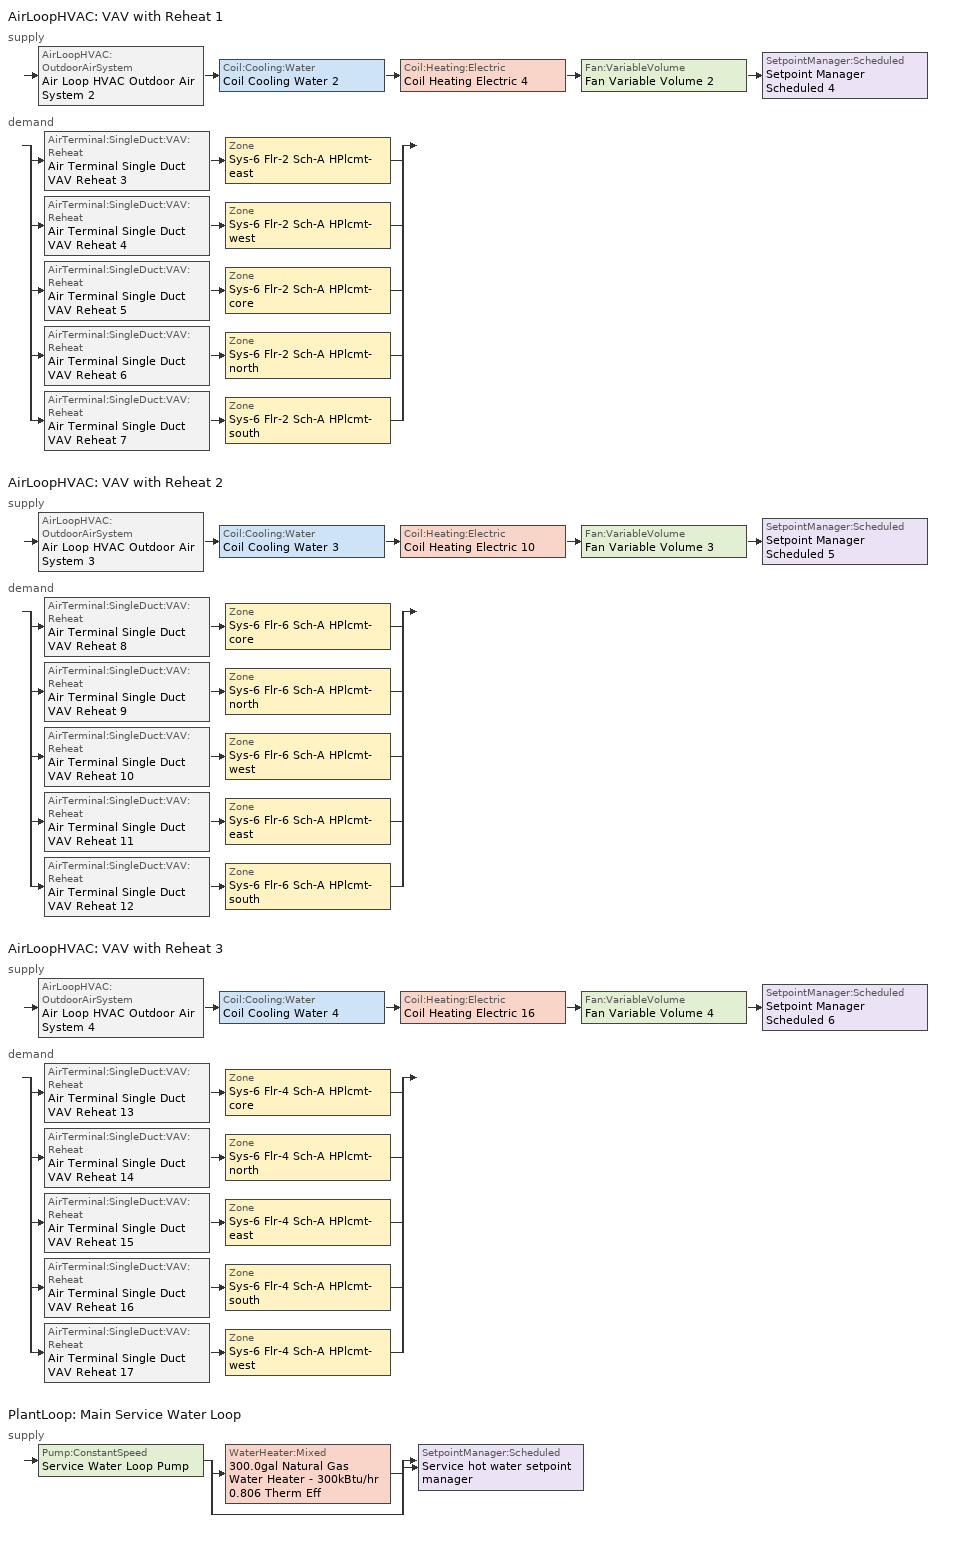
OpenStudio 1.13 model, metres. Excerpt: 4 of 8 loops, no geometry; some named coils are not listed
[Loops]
AirLoopHVAC 'VAV with Reheat 1'
 supply: AirLoopHVAC:OutdoorAirSystem 'Air Loop HVAC Outdoor Air System 2' > Coil:Cooling:Water 'Coil Cooling Water 2' > Coil:Heating:Electric 'Coil Heating Electric 4' > Fan:VariableVolume 'Fan Variable Volume 2' > SetpointManager:Scheduled 'Setpoint Manager Scheduled 4'
 demand: split
  | AirTerminal:SingleDuct:VAV:Reheat 'Air Terminal Single Duct VAV Reheat 3' > Zone 'Sys-6 Flr-2 Sch-A HPlcmt-east'
  | AirTerminal:SingleDuct:VAV:Reheat 'Air Terminal Single Duct VAV Reheat 4' > Zone 'Sys-6 Flr-2 Sch-A HPlcmt-west'
  | AirTerminal:SingleDuct:VAV:Reheat 'Air Terminal Single Duct VAV Reheat 5' > Zone 'Sys-6 Flr-2 Sch-A HPlcmt-core'
  | AirTerminal:SingleDuct:VAV:Reheat 'Air Terminal Single Duct VAV Reheat 6' > Zone 'Sys-6 Flr-2 Sch-A HPlcmt-north'
  | AirTerminal:SingleDuct:VAV:Reheat 'Air Terminal Single Duct VAV Reheat 7' > Zone 'Sys-6 Flr-2 Sch-A HPlcmt-south'
AirLoopHVAC 'VAV with Reheat 2'
 supply: AirLoopHVAC:OutdoorAirSystem 'Air Loop HVAC Outdoor Air System 3' > Coil:Cooling:Water 'Coil Cooling Water 3' > Coil:Heating:Electric 'Coil Heating Electric 10' > Fan:VariableVolume 'Fan Variable Volume 3' > SetpointManager:Scheduled 'Setpoint Manager Scheduled 5'
 demand: split
  | AirTerminal:SingleDuct:VAV:Reheat 'Air Terminal Single Duct VAV Reheat 8' > Zone 'Sys-6 Flr-6 Sch-A HPlcmt-core'
  | AirTerminal:SingleDuct:VAV:Reheat 'Air Terminal Single Duct VAV Reheat 9' > Zone 'Sys-6 Flr-6 Sch-A HPlcmt-north'
  | AirTerminal:SingleDuct:VAV:Reheat 'Air Terminal Single Duct VAV Reheat 10' > Zone 'Sys-6 Flr-6 Sch-A HPlcmt-west'
  | AirTerminal:SingleDuct:VAV:Reheat 'Air Terminal Single Duct VAV Reheat 11' > Zone 'Sys-6 Flr-6 Sch-A HPlcmt-east'
  | AirTerminal:SingleDuct:VAV:Reheat 'Air Terminal Single Duct VAV Reheat 12' > Zone 'Sys-6 Flr-6 Sch-A HPlcmt-south'
AirLoopHVAC 'VAV with Reheat 3'
 supply: AirLoopHVAC:OutdoorAirSystem 'Air Loop HVAC Outdoor Air System 4' > Coil:Cooling:Water 'Coil Cooling Water 4' > Coil:Heating:Electric 'Coil Heating Electric 16' > Fan:VariableVolume 'Fan Variable Volume 4' > SetpointManager:Scheduled 'Setpoint Manager Scheduled 6'
 demand: split
  | AirTerminal:SingleDuct:VAV:Reheat 'Air Terminal Single Duct VAV Reheat 13' > Zone 'Sys-6 Flr-4 Sch-A HPlcmt-core'
  | AirTerminal:SingleDuct:VAV:Reheat 'Air Terminal Single Duct VAV Reheat 14' > Zone 'Sys-6 Flr-4 Sch-A HPlcmt-north'
  | AirTerminal:SingleDuct:VAV:Reheat 'Air Terminal Single Duct VAV Reheat 15' > Zone 'Sys-6 Flr-4 Sch-A HPlcmt-east'
  | AirTerminal:SingleDuct:VAV:Reheat 'Air Terminal Single Duct VAV Reheat 16' > Zone 'Sys-6 Flr-4 Sch-A HPlcmt-south'
  | AirTerminal:SingleDuct:VAV:Reheat 'Air Terminal Single Duct VAV Reheat 17' > Zone 'Sys-6 Flr-4 Sch-A HPlcmt-west'
PlantLoop 'Main Service Water Loop'
 supply: Pump:ConstantSpeed 'Service Water Loop Pump' > split
  | WaterHeater:Mixed '300.0gal Natural Gas Water Heater - 300kBtu/hr 0.806 Therm Eff'
  | bypass
  join > SetpointManager:Scheduled 'Service hot water setpoint manager'
[Sizing:Zone] Zone Cooling Design Supply Air Temperature Input Method=SupplyAirTemperature; Zone Cooling Design Supply Air Temperature {C}=13; Zone Cooling Design Supply Air Temperature Difference {deltaC}=11.11; Zone Heating Design Supply Air Temperature Input Method=SupplyAirTemperature; Zone Heating Design Supply Air Temperature {C}=43; Zone Heating Design Supply Air Temperature Difference {deltaC}=11.11; Zone Cooling Design Supply Air Humidity Ratio {kg-H2O/kg-air}=0.0085; Zone Heating Design Supply Air Humidity Ratio {kg-H2O/kg-air}=0.008; Zone Heating Sizing Factor=1.3; Zone Cooling Sizing Factor=1.1; Cooling Design Air Flow Method=DesignDay; Heating Design Air Flow Method=DesignDay; Account for Dedicated Outdoor Air System=No; Dedicated Outdoor Air System Control Strategy=NeutralSupplyAir; Dedicated Outdoor Air Low Setpoint Temperature for Design {C}=autosize; Dedicated Outdoor Air High Setpoint Temperature for Design {C}=autosize
Sys-6 Flr-2 Sch-A HPlcmt-north; Sys-6 Flr-2 Sch-A HPlcmt-east; Sys-6 Flr-2 Sch-A HPlcmt-west; Sys-6 Flr-2 Sch-A HPlcmt-south; Sys-6 Flr-2 Sch-A HPlcmt-core; Sys-6 Flr-4 Sch-A HPlcmt-north; Sys-6 Flr-4 Sch-A HPlcmt-east; Sys-6 Flr-4 Sch-A HPlcmt-west; Sys-6 Flr-4 Sch-A HPlcmt-south; Sys-6 Flr-4 Sch-A HPlcmt-core; Sys-6 Flr-6 Sch-A HPlcmt-north; Sys-6 Flr-6 Sch-A HPlcmt-east; Sys-6 Flr-6 Sch-A HPlcmt-west; Sys-6 Flr-6 Sch-A HPlcmt-south; Sys-6 Flr-6 Sch-A HPlcmt-core
[Zone equipment]
Sys-6 Flr-2 Sch-A HPlcmt-north: Air Terminal Single Duct VAV Reheat 6, Zone HVAC Baseboard Convective Water 6
Sys-6 Flr-2 Sch-A HPlcmt-east: Air Terminal Single Duct VAV Reheat 3, Zone HVAC Baseboard Convective Water 3
Sys-6 Flr-2 Sch-A HPlcmt-west: Air Terminal Single Duct VAV Reheat 4, Zone HVAC Baseboard Convective Water 4
Sys-6 Flr-2 Sch-A HPlcmt-south: Air Terminal Single Duct VAV Reheat 7, Zone HVAC Baseboard Convective Water 7
Sys-6 Flr-2 Sch-A HPlcmt-core: Air Terminal Single Duct VAV Reheat 5, Zone HVAC Baseboard Convective Water 5
Sys-6 Flr-4 Sch-A HPlcmt-north: Air Terminal Single Duct VAV Reheat 14, Zone HVAC Baseboard Convective Water 14
Sys-6 Flr-4 Sch-A HPlcmt-east: Air Terminal Single Duct VAV Reheat 15, Zone HVAC Baseboard Convective Water 15
Sys-6 Flr-4 Sch-A HPlcmt-west: Air Terminal Single Duct VAV Reheat 17, Zone HVAC Baseboard Convective Water 17
Sys-6 Flr-4 Sch-A HPlcmt-south: Air Terminal Single Duct VAV Reheat 16, Zone HVAC Baseboard Convective Water 16
Sys-6 Flr-4 Sch-A HPlcmt-core: Air Terminal Single Duct VAV Reheat 13, Zone HVAC Baseboard Convective Water 13
Sys-6 Flr-6 Sch-A HPlcmt-north: Air Terminal Single Duct VAV Reheat 9, Zone HVAC Baseboard Convective Water 9
Sys-6 Flr-6 Sch-A HPlcmt-east: Air Terminal Single Duct VAV Reheat 11, Zone HVAC Baseboard Convective Water 11
Sys-6 Flr-6 Sch-A HPlcmt-west: Air Terminal Single Duct VAV Reheat 10, Zone HVAC Baseboard Convective Water 10
Sys-6 Flr-6 Sch-A HPlcmt-south: Air Terminal Single Duct VAV Reheat 12, Zone HVAC Baseboard Convective Water 12
Sys-6 Flr-6 Sch-A HPlcmt-core: Air Terminal Single Duct VAV Reheat 8, Zone HVAC Baseboard Convective Water 8
[PlantLoop]
Main Service Water Loop: Maximum Loop Temperature {C}=60; Minimum Loop Temperature {C}=10; Plant Loop Volume {m3}=Autocalculate; Load Distribution Scheme=Optimal
[Sizing:Plant]
Main Service Water Loop: Loop Type=Heating; Design Loop Exit Temperature {C}=60; Loop Design Temperature Difference {deltaC}=5; Sizing Option=NonCoincident; Zone Timesteps in Averaging Window=1; Coincident Sizing Factor Mode=None
[Pump:ConstantSpeed]
Service Water Loop Pump: Rated Flow Rate {m3/s}=autosize; Rated Pump Head {Pa}=29891; Rated Power Consumption {W}=autosize; Motor Efficiency=1; Fraction of Motor Inefficiencies to Fluid Stream=0; Pump Control Type=Intermittent
[SetpointManager:Scheduled] Control Variable=Temperature
Name | Schedule
Setpoint Manager Scheduled 4 | Supply Air Temp 1
Setpoint Manager Scheduled 5 | Supply Air Temp 2
Setpoint Manager Scheduled 6 | Supply Air Temp 3
Service hot water setpoint manager | Service Water Loop Temp - 140F
[AirLoopHVAC] Design Supply Air Flow Rate {m3/s}=AutoSize
Name | Availability Schedule | Availability Manager
VAV with Reheat 1 | VAV with Reheat 1 Occ Sch | Availability Manager Night Cycle 2
VAV with Reheat 2 | VAV with Reheat 2 Occ Sch | Availability Manager Night Cycle 3
VAV with Reheat 3 | VAV with Reheat 3 Occ Sch | Availability Manager Night Cycle 4
[Sizing:System] Type of Load to Size On=Sensible; Minimum System Air Flow Ratio=0.3; Preheat Design Temperature {C}=7; Preheat Design Humidity Ratio {kg-H2O/kg-Air}=0.008; Precool Design Temperature {C}=13; Precool Design Humidity Ratio {kg-H2O/kg-Air}=0.008; Central Cooling Design Supply Air Temperature {C}=13; Central Heating Design Supply Air Temperature {C}=13.1; Sizing Option=NonCoincident; 100% Outdoor Air in Cooling=No; 100% Outdoor Air in Heating=No; Central Cooling Design Supply Air Humidity Ratio {kg-H2O/kg-Air}=0.0085; Central Heating Design Supply Air Humidity Ratio {kg-H2O/kg-Air}=0.008; Cooling Design Air Flow Method=DesignDay; Cooling Design Air Flow Rate {m3/s}=0; Heating Design Air Flow Method=DesignDay; Heating Design Air Flow Rate {m3/s}=0; System Outdoor Air Method=ZoneSum; Zone Maximum Outdoor Air Fraction=1; Cooling Supply Air Flow Rate Per Floor Area {m3/s-m2}=0.00996765; Cooling Fraction of Autosized Cooling Supply Air Flow Rate=1; Cooling Supply Air Flow Rate Per Unit Cooling Capacity {m3/s-W}=3.94755e-05; Heating Supply Air Flow Rate Per Floor Area {m3/s-m2}=0.00996765; Heating Fraction of Autosized Heating Supply Air Flow Rate=1; Heating Fraction of Autosized Cooling Supply Air Flow Rate=1; Heating Supply Air Flow Rate Per Unit Heating Capacity {m3/s-W}=3.15882e-05; Cooling Design Capacity Method=CoolingDesignCapacity; Cooling Design Capacity {W}=autosize; Cooling Design Capacity Per Floor Area {W/m2}=234.7; Fraction of Autosized Cooling Design Capacity=1; Heating Design Capacity Method=HeatingDesignCapacity; Heating Design Capacity {W}=autosize; Heating Design Capacity Per Floor Area {W/m2}=157; Fraction of Autosized Heating Design Capacity=1; Central Cooling Capacity Control Method=OnOff
Name | Design Outdoor Air Flow Rate {m3/s}
VAV with Reheat 1 | 2.38699
VAV with Reheat 2 | 2.35958
VAV with Reheat 3 | 2.35906
[Fan:VariableVolume] Availability Schedule=Always On Discrete; Fan Efficiency=0.549965; Pressure Rise {Pa}=1458.33; Maximum Flow Rate {m3/s}=Autosize; Fan Power Minimum Flow Rate Input Method=Fraction; Fan Power Minimum Flow Fraction=0.5; Fan Power Minimum Air Flow Rate {m3/s}=0; Motor Efficiency=0.8461; Motor In Airstream Fraction=1; Fan Power Coefficient 1=-4.1457; Fan Power Coefficient 2=16.803; Fan Power Coefficient 3=-19.471; Fan Power Coefficient 4=7.8488; Fan Power Coefficient 5=0
Fan Variable Volume 2; Fan Variable Volume 3; Fan Variable Volume 4
[Coil:Heating:Electric] Availability Schedule=Always On Discrete
Coil Heating Electric 4; Coil Heating Electric 5; Coil Heating Electric 6; Coil Heating Electric 7; Coil Heating Electric 8; Coil Heating Electric 9; Coil Heating Electric 10; Coil Heating Electric 11; Coil Heating Electric 12; Coil Heating Electric 13; Coil Heating Electric 14; Coil Heating Electric 15; Coil Heating Electric 16; Coil Heating Electric 17; Coil Heating Electric 18; Coil Heating Electric 19; Coil Heating Electric 20; Coil Heating Electric 21
[Controller:OutdoorAir] Minimum Outdoor Air Flow Rate {m3/s}=Autosize; Maximum Outdoor Air Flow Rate {m3/s}=Autosize; Economizer Control Type=DifferentialEnthalpy; Economizer Control Action Type=ModulateFlow; Lockout Type=NoLockout; Minimum Limit Type=FixedMinimum; High Humidity Control=No; Heat Recovery Bypass Control Type=BypassWhenWithinEconomizerLimits
Name | Minimum Outdoor Air Schedule | Controller Mechanical Ventilation
Controller Outdoor Air 2 | VAV with Reheat 1 Occ Sch | Controller Mechanical Ventilation 2
Controller Outdoor Air 3 | VAV with Reheat 2 Occ Sch | Controller Mechanical Ventilation 3
Controller Outdoor Air 4 | VAV with Reheat 3 Occ Sch | Controller Mechanical Ventilation 4
[Controller:MechanicalVentilation] Availability Schedule=Always On Discrete; System Outdoor Air Method=ZoneSum
Controller Mechanical Ventilation 2; Controller Mechanical Ventilation 3; Controller Mechanical Ventilation 4
[AirLoopHVAC:OutdoorAirSystem]
Name | Controller
Air Loop HVAC Outdoor Air System 2 | Controller Outdoor Air 2
Air Loop HVAC Outdoor Air System 3 | Controller Outdoor Air 3
Air Loop HVAC Outdoor Air System 4 | Controller Outdoor Air 4
[AirTerminal:SingleDuct:VAV:Reheat] Availability Schedule=Always On Discrete; Maximum Air Flow Rate {m3/s}=AutoSize; Zone Minimum Air Flow Input Method=FixedFlowRate; Constant Minimum Air Flow Fraction=0.3; Maximum Hot Water or Steam Flow Rate {m3/s}=AutoSize; Minimum Hot Water or Steam Flow Rate {m3/s}=0; Convergence Tolerance=0.001; Damper Heating Action=Normal; Maximum Flow per Zone Floor Area During Reheat {m3/s-m2}=AutoSize; Maximum Flow Fraction During Reheat=AutoSize; Maximum Reheat Air Temperature {C}=43; Control For Outdoor Air=No
Name | Fixed Minimum Air Flow Rate {m3/s} | Reheat Coil
Air Terminal Single Duct VAV Reheat 3 | 0.40395 | Coil Heating Electric 5
Air Terminal Single Duct VAV Reheat 4 | 0.40395 | Coil Heating Electric 6
Air Terminal Single Duct VAV Reheat 5 | 5.06465 | Coil Heating Electric 7
Air Terminal Single Duct VAV Reheat 6 | 0.626826 | Coil Heating Electric 8
Air Terminal Single Duct VAV Reheat 7 | 0.626839 | Coil Heating Electric 9
Air Terminal Single Duct VAV Reheat 8 | 5.06465 | Coil Heating Electric 11
Air Terminal Single Duct VAV Reheat 9 | 0.626826 | Coil Heating Electric 12
Air Terminal Single Duct VAV Reheat 10 | 0.40395 | Coil Heating Electric 13
Air Terminal Single Duct VAV Reheat 11 | 0.40395 | Coil Heating Electric 14
Air Terminal Single Duct VAV Reheat 12 | 0.626839 | Coil Heating Electric 15
Air Terminal Single Duct VAV Reheat 13 | 5.06465 | Coil Heating Electric 17
Air Terminal Single Duct VAV Reheat 14 | 0.626826 | Coil Heating Electric 18
Air Terminal Single Duct VAV Reheat 15 | 0.40395 | Coil Heating Electric 19
Air Terminal Single Duct VAV Reheat 16 | 0.626839 | Coil Heating Electric 20
Air Terminal Single Duct VAV Reheat 17 | 0.40395 | Coil Heating Electric 21
[WaterHeater:Mixed]
300.0gal Natural Gas Water Heater - 300kBtu/hr 0.806 Therm Eff: Tank Volume {m3}=1.13562; Setpoint Temperature Schedule=Service Water Loop Temp - 140F; Deadband Temperature Difference {deltaC}=2; Maximum Temperature Limit {C}=82.2222; Heater Control Type=Cycle; Heater Maximum Capacity {W}=87921.3; Heater Fuel Type=NaturalGas; Heater Thermal Efficiency=0.806081; Part Load Factor Curve=SWH-EFFFPLR-NECB2011; Off Cycle Parasitic Fuel Consumption Rate {W}=19.9992; Off Cycle Parasitic Fuel Type=NaturalGas; Off Cycle Parasitic Heat Fraction to Tank=0.8; On Cycle Parasitic Fuel Consumption Rate {W}=19.9992; On Cycle Parasitic Fuel Type=NaturalGas; On Cycle Parasitic Heat Fraction to Tank=0; Ambient Temperature Indicator=Schedule; Ambient Temperature Schedule=Water Heater Ambient Temp Schedule - 70F; Off Cycle Loss Coefficient to Ambient Temperature {W/K}=13.7474; On Cycle Loss Coefficient to Ambient Temperature {W/K}=13.7474; Use Side Effectiveness=1; Source Side Effectiveness=1; Use Side Design Flow Rate {m3/s}=autosize; Source Side Design Flow Rate {m3/s}=autosize; Indirect Water Heating Recovery Time {hr}=1.5
[AvailabilityManager:NightCycle] Control Type=CycleOnAny; Thermostat Tolerance {deltaC}=1; Cycling Run Time {s}=3600
Availability Manager Night Cycle 2; Availability Manager Night Cycle 3; Availability Manager Night Cycle 4
[Schedule:Ruleset]
Name | Default Day Schedule | Summer Design Day Schedule | Winter Design Day Schedule
Supply Air Temp 1 | Supply Air Temp Default 1
Supply Air Temp 2 | Supply Air Temp Default 2
Supply Air Temp 3 | Supply Air Temp Default 3
Service Water Loop Temp - 140F | Service Water Loop Temp - 140F Default
Water Heater Ambient Temp Schedule - 70F | Water Heater Ambient Temp Schedule - 70F Default
VAV with Reheat 1 Occ Sch | VAV with Reheat 1 Occ Sch Default | VAV with Reheat 1 Occ Sch Summer Design Day | VAV with Reheat 1 Occ Sch Winter Design Day
VAV with Reheat 2 Occ Sch | VAV with Reheat 2 Occ Sch Default | VAV with Reheat 2 Occ Sch Summer Design Day | VAV with Reheat 2 Occ Sch Winter Design Day
VAV with Reheat 3 Occ Sch | VAV with Reheat 3 Occ Sch Default | VAV with Reheat 3 Occ Sch Summer Design Day | VAV with Reheat 3 Occ Sch Winter Design Day
[Schedule:Day]
Supply Air Temp Default 1; Supply Air Temp Default 2; Supply Air Temp Default 3: 24, 0, 13
Service Water Loop Temp - 140F Default: 24, 0, 60
Water Heater Ambient Temp Schedule - 70F Default: 24, 0, 21.1111
VAV with Reheat 1 Occ Sch Default; VAV with Reheat 1 Occ Sch Winter Design Day; VAV with Reheat 1 Occ Sch Summer Design Day; VAV with Reheat 2 Occ Sch Default; VAV with Reheat 2 Occ Sch Winter Design Day; VAV with Reheat 2 Occ Sch Summer Design Day; VAV with Reheat 3 Occ Sch Default; VAV with Reheat 3 Occ Sch Winter Design Day; VAV with Reheat 3 Occ Sch Summer Design Day: 24, 0, 1
VAV with Reheat 1 Occ Sch Monday; VAV with Reheat 1 Occ Sch Tuesday; VAV with Reheat 1 Occ Sch Wednesday; VAV with Reheat 1 Occ Sch Thursday; VAV with Reheat 1 Occ Sch Friday; VAV with Reheat 2 Occ Sch Monday; VAV with Reheat 2 Occ Sch Tuesday; VAV with Reheat 2 Occ Sch Wednesday; VAV with Reheat 2 Occ Sch Thursday; VAV with Reheat 2 Occ Sch Friday; VAV with Reheat 3 Occ Sch Monday; VAV with Reheat 3 Occ Sch Tuesday; VAV with Reheat 3 Occ Sch Wednesday; VAV with Reheat 3 Occ Sch Thursday; VAV with Reheat 3 Occ Sch Friday: 8, 0, 0, 19, 0, 1, 24, 0, 0
VAV with Reheat 1 Occ Sch Saturday; VAV with Reheat 1 Occ Sch Sunday; VAV with Reheat 2 Occ Sch Saturday; VAV with Reheat 2 Occ Sch Sunday; VAV with Reheat 3 Occ Sch Saturday; VAV with Reheat 3 Occ Sch Sunday: 24, 0, 0
[Schedule:Rule] Date Specification Type=DateRange; Start Month=1; Start Day=1; End Month=12
Name | Schedule Ruleset | Rule Order | Day Schedule | Apply Monday | End Day | Apply Tuesday | Apply Wednesday | Apply Thursday | Apply Friday | Apply Saturday | Apply Sunday
VAV with Reheat 1 Occ Sch Monday Rule | VAV with Reheat 1 Occ Sch | 6 | VAV with Reheat 1 Occ Sch Monday | Yes | 25
VAV with Reheat 1 Occ Sch Tuesday Rule | VAV with Reheat 1 Occ Sch | 5 | VAV with Reheat 1 Occ Sch Tuesday |  | 26 | Yes
VAV with Reheat 1 Occ Sch Wednesday Rule | VAV with Reheat 1 Occ Sch | 4 | VAV with Reheat 1 Occ Sch Wednesday |  | 27 |  | Yes
VAV with Reheat 1 Occ Sch Thursday Rule | VAV with Reheat 1 Occ Sch | 3 | VAV with Reheat 1 Occ Sch Thursday |  | 28 |  |  | Yes
VAV with Reheat 1 Occ Sch Friday Rule | VAV with Reheat 1 Occ Sch | 2 | VAV with Reheat 1 Occ Sch Friday |  | 29 |  |  |  | Yes
VAV with Reheat 1 Occ Sch Saturday Rule | VAV with Reheat 1 Occ Sch | 1 | VAV with Reheat 1 Occ Sch Saturday |  | 30 |  |  |  |  | Yes
VAV with Reheat 1 Occ Sch Sunday Rule | VAV with Reheat 1 Occ Sch | 0 | VAV with Reheat 1 Occ Sch Sunday |  | 31 |  |  |  |  |  | Yes
VAV with Reheat 2 Occ Sch Monday Rule | VAV with Reheat 2 Occ Sch | 6 | VAV with Reheat 2 Occ Sch Monday | Yes | 25
VAV with Reheat 2 Occ Sch Tuesday Rule | VAV with Reheat 2 Occ Sch | 5 | VAV with Reheat 2 Occ Sch Tuesday |  | 26 | Yes
VAV with Reheat 2 Occ Sch Wednesday Rule | VAV with Reheat 2 Occ Sch | 4 | VAV with Reheat 2 Occ Sch Wednesday |  | 27 |  | Yes
VAV with Reheat 2 Occ Sch Thursday Rule | VAV with Reheat 2 Occ Sch | 3 | VAV with Reheat 2 Occ Sch Thursday |  | 28 |  |  | Yes
VAV with Reheat 2 Occ Sch Friday Rule | VAV with Reheat 2 Occ Sch | 2 | VAV with Reheat 2 Occ Sch Friday |  | 29 |  |  |  | Yes
VAV with Reheat 2 Occ Sch Saturday Rule | VAV with Reheat 2 Occ Sch | 1 | VAV with Reheat 2 Occ Sch Saturday |  | 30 |  |  |  |  | Yes
VAV with Reheat 2 Occ Sch Sunday Rule | VAV with Reheat 2 Occ Sch | 0 | VAV with Reheat 2 Occ Sch Sunday |  | 31 |  |  |  |  |  | Yes
VAV with Reheat 3 Occ Sch Monday Rule | VAV with Reheat 3 Occ Sch | 6 | VAV with Reheat 3 Occ Sch Monday | Yes | 25
VAV with Reheat 3 Occ Sch Tuesday Rule | VAV with Reheat 3 Occ Sch | 5 | VAV with Reheat 3 Occ Sch Tuesday |  | 26 | Yes
VAV with Reheat 3 Occ Sch Wednesday Rule | VAV with Reheat 3 Occ Sch | 4 | VAV with Reheat 3 Occ Sch Wednesday |  | 27 |  | Yes
VAV with Reheat 3 Occ Sch Thursday Rule | VAV with Reheat 3 Occ Sch | 3 | VAV with Reheat 3 Occ Sch Thursday |  | 28 |  |  | Yes
VAV with Reheat 3 Occ Sch Friday Rule | VAV with Reheat 3 Occ Sch | 2 | VAV with Reheat 3 Occ Sch Friday |  | 29 |  |  |  | Yes
VAV with Reheat 3 Occ Sch Saturday Rule | VAV with Reheat 3 Occ Sch | 1 | VAV with Reheat 3 Occ Sch Saturday |  | 30 |  |  |  |  | Yes
VAV with Reheat 3 Occ Sch Sunday Rule | VAV with Reheat 3 Occ Sch | 0 | VAV with Reheat 3 Occ Sch Sunday |  | 31 |  |  |  |  |  | Yes
[Schedule:Constant]
Always On Discrete: Value=1
[Curve:Cubic]
SWH-EFFFPLR-NECB2011: Coefficient1 Constant=0.7576; Coefficient2 x=1.0071; Coefficient3 x**2=-1.4443; Coefficient4 x**3=0.6844; Minimum Value of x=0; Maximum Value of x=1
